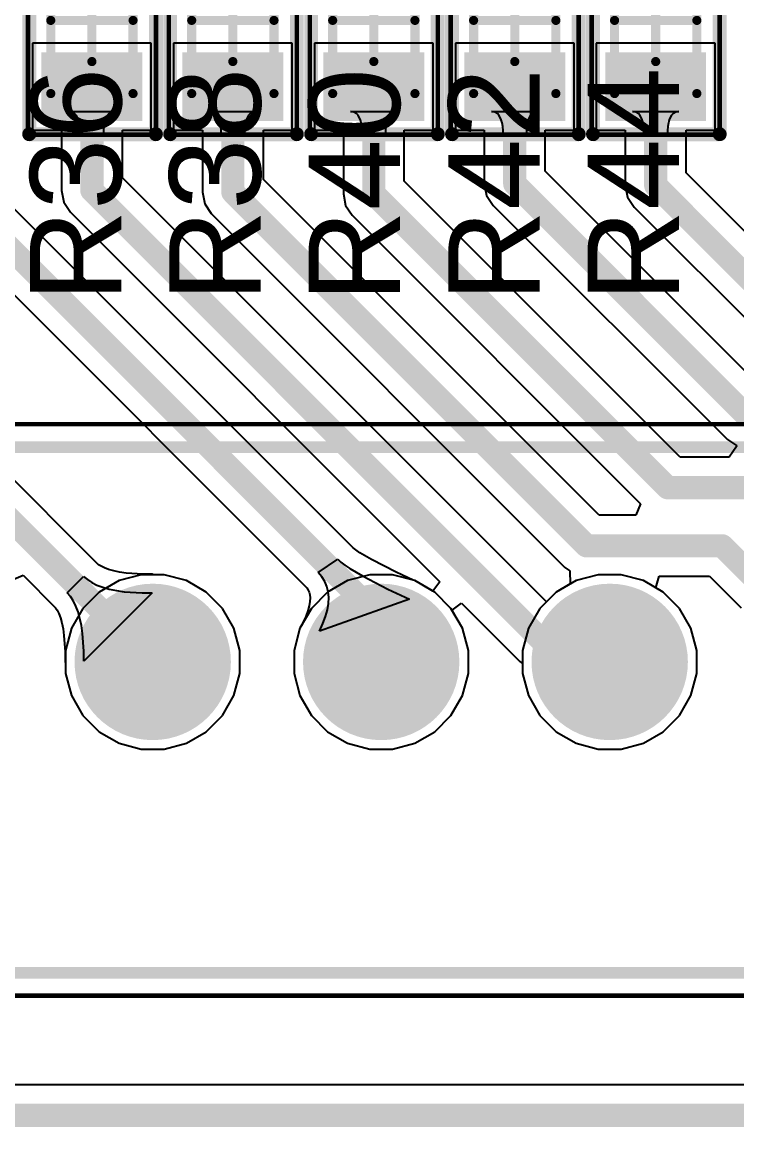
# Model space of a CAD drawing. Header units: inches. Extents: x 1.37 to 4.6, y 1.74 to 5.29.
# Drawn here: x 3.1696 to 3.4775, y 1.74 to 2.2157 of the extents above; entities that cross this region are included whole.
import ezdxf

# ---------------------------------------------------------------- set-up
doc = ezdxf.new("R2010")
doc.units = ezdxf.units.IN
doc.header["$MEASUREMENT"] = 0
for name, color, linetype in [('BottomLayer', 5, 'Continuous'), ('BottomSolder', 6, 'Continuous'), ('KeepOutLayer', 6, 'Continuous'), ('Mechanical13', 56, 'Continuous'), ('Mechanical15', 56, 'Continuous'), ('MultiLayer', 9, 'Continuous'), ('PadHoleLayer', 156, 'Continuous'), ('TopLayer', 1, 'Continuous'), ('TopOverlay', 2, 'Continuous'), ('TopPaste', 8, 'Continuous'), ('TopSolder', 216, 'Continuous')]:
    doc.layers.add(name, color=color, linetype=linetype)
doc.styles.add('Arial', font='', dxfattribs={"height": 0.2})
doc.styles.get('Arial').set_extended_font_data('Arial')

# ---------------------------------------------------------------- blocks, each defined once
blk = doc.blocks.new('_________0603_74')
at = {"layer": 'TopLayer'}
for points in [[(-0.03937, -0.01772), (-0.03937, 0.01772), (-0.01772, 0.01772), (-0.01772, -0.01772)], [(0.01772, -0.01772), (0.01772, 0.01772), (0.03937, 0.01772), (0.03937, -0.01772)]]:
    blk.add_hatch(color=1, dxfattribs=at).paths.add_polyline_path(points)
at = {"layer": 'TopPaste'}
for points in [[(-0.03937, -0.01772), (-0.03937, 0.01772), (-0.01772, 0.01772), (-0.01772, -0.01772)], [(0.01772, -0.01772), (0.01772, 0.01772), (0.03937, 0.01772), (0.03937, -0.01772)]]:
    blk.add_hatch(color=8, dxfattribs=at).paths.add_polyline_path(points)
at = {"layer": 'TopSolder'}
for points in [[(-0.04337, -0.02172), (-0.04337, 0.02172), (-0.01372, 0.02172), (-0.01372, -0.02172)], [(0.01372, -0.02172), (0.01372, 0.02172), (0.04337, 0.02172), (0.04337, -0.02172)]]:
    blk.add_hatch(color=216, dxfattribs=at).paths.add_polyline_path(points)
at = {"layer": 'Mechanical13', "const_width": 0.00394}
for points in [[(-0.0315, -0.01772), (-0.0315, 0.01772)], [(0.0315, 0.01772), (-0.0315, 0.01772)], [(0.0315, -0.01772), (0.0315, 0.01772)], [(0.0315, -0.01772), (-0.0315, -0.01772)]]:
    blk.add_lwpolyline(points, dxfattribs=at)
at = {"layer": 'Mechanical13', "const_width": 0.00197}
for points in [[(-0.03248, 0.01772, 1), (-0.03051, 0.01772, 1)], [(-0.03248, 0.01772, 1), (-0.03051, 0.01772, 1)], [(0.03051, 0.01772, 1), (0.03248, 0.01772, 1)], [(0.03051, 0.01772, 1), (0.03248, 0.01772, 1)], [(-0.03248, -0.01772, 1), (-0.03051, -0.01772, 1)], [(-0.03248, -0.01772, 1), (-0.03051, -0.01772, 1)], [(0.03051, -0.01772, 1), (0.03248, -0.01772, 1)], [(0.03051, -0.01772, 1), (0.03248, -0.01772, 1)]]:
    blk.add_lwpolyline(points, format="xyb", close=True, dxfattribs=at)
at = {"layer": 'Mechanical15'}
for points, const_width in [([(-0.04921, -0.02756), (-0.04921, 0.02756)], 0.00197), ([(0.04921, 0.02756), (-0.04921, 0.02756)], 0.00197), ([(0.04921, -0.02756), (0.04921, 0.02756)], 0.00197), ([(0, -0.01772), (0, 0.01772)], 0.00394), ([(0.01772, 0), (-0.01772, 0)], 0.00394), ([(0.04921, -0.02756), (-0.04921, -0.02756)], 0.00197)]:
    blk.add_lwpolyline(points, dxfattribs=dict(at, const_width=const_width))
for points, const_width in [([(-0.0497, 0.02756, 1), (-0.04872, 0.02756, 1)], 0.000984), ([(-0.0497, 0.02756, 1), (-0.04872, 0.02756, 1)], 0.000984), ([(0.04872, 0.02756, 1), (0.0497, 0.02756, 1)], 0.000984), ([(0.04872, 0.02756, 1), (0.0497, 0.02756, 1)], 0.000984), ([(-0.00098, 0.01772, 1), (0.00098, 0.01772, 1)], 0.00197), ([(-0.0187, 0, 1), (-0.01673, 0, 1)], 0.00197), ([(0.01673, 0, 1), (0.0187, 0, 1)], 0.00197), ([(-0.00098, -0.01772, 1), (0.00098, -0.01772, 1)], 0.00197), ([(-0.0497, -0.02756, 1), (-0.04872, -0.02756, 1)], 0.000984), ([(-0.0497, -0.02756, 1), (-0.04872, -0.02756, 1)], 0.000984), ([(0.04872, -0.02756, 1), (0.0497, -0.02756, 1)], 0.000984), ([(0.04872, -0.02756, 1), (0.0497, -0.02756, 1)], 0.000984)]:
    blk.add_lwpolyline(points, format="xyb", close=True, dxfattribs=dict(at, const_width=const_width))
at = {"layer": 'TopOverlay', "const_width": 0.006}
for points in [[(-0.04921, -0.027), (-0.04921, 0.02756)], [(0.049, 0.02756), (-0.04921, 0.02756)], [(0.049, -0.027), (0.049, 0.02756)], [(0.049, -0.027), (-0.04921, -0.027)]]:
    blk.add_lwpolyline(points, dxfattribs=at)
at = {"layer": 'TopOverlay', "const_width": 0.003}
for points in [[(-0.05071, 0.02756, 1), (-0.04771, 0.02756, 1)], [(-0.05071, 0.02756, 1), (-0.04771, 0.02756, 1)], [(0.0475, 0.02756, 1), (0.0505, 0.02756, 1)], [(0.0475, 0.02756, 1), (0.0505, 0.02756, 1)], [(-0.05071, -0.027, 1), (-0.04771, -0.027, 1)], [(-0.05071, -0.027, 1), (-0.04771, -0.027, 1)], [(0.0475, -0.027, 1), (0.0505, -0.027, 1)], [(0.0475, -0.027, 1), (0.0505, -0.027, 1)]]:
    blk.add_lwpolyline(points, format="xyb", close=True, dxfattribs=at)
blk = doc.blocks.new('_________0603_76')
at = {"layer": 'TopLayer'}
for points in [[(-0.03937, -0.01772), (-0.03937, 0.01772), (-0.01772, 0.01772), (-0.01772, -0.01772)], [(0.01772, -0.01772), (0.01772, 0.01772), (0.03937, 0.01772), (0.03937, -0.01772)]]:
    blk.add_hatch(color=1, dxfattribs=at).paths.add_polyline_path(points)
at = {"layer": 'TopPaste'}
for points in [[(-0.03937, -0.01772), (-0.03937, 0.01772), (-0.01772, 0.01772), (-0.01772, -0.01772)], [(0.01772, -0.01772), (0.01772, 0.01772), (0.03937, 0.01772), (0.03937, -0.01772)]]:
    blk.add_hatch(color=8, dxfattribs=at).paths.add_polyline_path(points)
at = {"layer": 'TopSolder'}
for points in [[(-0.04337, -0.02172), (-0.04337, 0.02172), (-0.01372, 0.02172), (-0.01372, -0.02172)], [(0.01372, -0.02172), (0.01372, 0.02172), (0.04337, 0.02172), (0.04337, -0.02172)]]:
    blk.add_hatch(color=216, dxfattribs=at).paths.add_polyline_path(points)
at = {"layer": 'Mechanical13', "const_width": 0.00394}
for points in [[(-0.0315, -0.01772), (-0.0315, 0.01772)], [(0.0315, 0.01772), (-0.0315, 0.01772)], [(0.0315, -0.01772), (0.0315, 0.01772)], [(0.0315, -0.01772), (-0.0315, -0.01772)]]:
    blk.add_lwpolyline(points, dxfattribs=at)
at = {"layer": 'Mechanical13', "const_width": 0.00197}
for points in [[(-0.03248, 0.01772, 1), (-0.03051, 0.01772, 1)], [(-0.03248, 0.01772, 1), (-0.03051, 0.01772, 1)], [(0.03051, 0.01772, 1), (0.03248, 0.01772, 1)], [(0.03051, 0.01772, 1), (0.03248, 0.01772, 1)], [(-0.03248, -0.01772, 1), (-0.03051, -0.01772, 1)], [(-0.03248, -0.01772, 1), (-0.03051, -0.01772, 1)], [(0.03051, -0.01772, 1), (0.03248, -0.01772, 1)], [(0.03051, -0.01772, 1), (0.03248, -0.01772, 1)]]:
    blk.add_lwpolyline(points, format="xyb", close=True, dxfattribs=at)
at = {"layer": 'Mechanical15'}
for points, const_width in [([(-0.04921, -0.02756), (-0.04921, 0.02756)], 0.00197), ([(0.04921, 0.02756), (-0.04921, 0.02756)], 0.00197), ([(0.04921, -0.02756), (0.04921, 0.02756)], 0.00197), ([(0, -0.01772), (0, 0.01772)], 0.00394), ([(0.01772, 0), (-0.01772, 0)], 0.00394), ([(0.04921, -0.02756), (-0.04921, -0.02756)], 0.00197)]:
    blk.add_lwpolyline(points, dxfattribs=dict(at, const_width=const_width))
for points, const_width in [([(-0.0497, 0.02756, 1), (-0.04872, 0.02756, 1)], 0.000984), ([(-0.0497, 0.02756, 1), (-0.04872, 0.02756, 1)], 0.000984), ([(0.04872, 0.02756, 1), (0.0497, 0.02756, 1)], 0.000984), ([(0.04872, 0.02756, 1), (0.0497, 0.02756, 1)], 0.000984), ([(-0.00098, 0.01772, 1), (0.00098, 0.01772, 1)], 0.00197), ([(-0.0187, 0, 1), (-0.01673, 0, 1)], 0.00197), ([(0.01673, 0, 1), (0.0187, 0, 1)], 0.00197), ([(-0.00098, -0.01772, 1), (0.00098, -0.01772, 1)], 0.00197), ([(-0.0497, -0.02756, 1), (-0.04872, -0.02756, 1)], 0.000984), ([(-0.0497, -0.02756, 1), (-0.04872, -0.02756, 1)], 0.000984), ([(0.04872, -0.02756, 1), (0.0497, -0.02756, 1)], 0.000984), ([(0.04872, -0.02756, 1), (0.0497, -0.02756, 1)], 0.000984)]:
    blk.add_lwpolyline(points, format="xyb", close=True, dxfattribs=dict(at, const_width=const_width))
at = {"layer": 'TopOverlay', "const_width": 0.006}
for points in [[(-0.04921, -0.027), (-0.04921, 0.02756)], [(0.049, 0.02756), (-0.04921, 0.02756)], [(0.049, -0.027), (0.049, 0.02756)], [(0.049, -0.027), (-0.04921, -0.027)]]:
    blk.add_lwpolyline(points, dxfattribs=at)
at = {"layer": 'TopOverlay', "const_width": 0.003}
for points in [[(-0.05071, 0.02756, 1), (-0.04771, 0.02756, 1)], [(-0.05071, 0.02756, 1), (-0.04771, 0.02756, 1)], [(0.0475, 0.02756, 1), (0.0505, 0.02756, 1)], [(0.0475, 0.02756, 1), (0.0505, 0.02756, 1)], [(-0.05071, -0.027, 1), (-0.04771, -0.027, 1)], [(-0.05071, -0.027, 1), (-0.04771, -0.027, 1)], [(0.0475, -0.027, 1), (0.0505, -0.027, 1)], [(0.0475, -0.027, 1), (0.0505, -0.027, 1)]]:
    blk.add_lwpolyline(points, format="xyb", close=True, dxfattribs=at)
blk = doc.blocks.new('_________0603_78')
at = {"layer": 'TopLayer'}
for points in [[(-0.03937, -0.01772), (-0.03937, 0.01772), (-0.01772, 0.01772), (-0.01772, -0.01772)], [(0.01772, -0.01772), (0.01772, 0.01772), (0.03937, 0.01772), (0.03937, -0.01772)]]:
    blk.add_hatch(color=1, dxfattribs=at).paths.add_polyline_path(points)
at = {"layer": 'TopPaste'}
for points in [[(-0.03937, -0.01772), (-0.03937, 0.01772), (-0.01772, 0.01772), (-0.01772, -0.01772)], [(0.01772, -0.01772), (0.01772, 0.01772), (0.03937, 0.01772), (0.03937, -0.01772)]]:
    blk.add_hatch(color=8, dxfattribs=at).paths.add_polyline_path(points)
at = {"layer": 'TopSolder'}
for points in [[(-0.04337, -0.02172), (-0.04337, 0.02172), (-0.01372, 0.02172), (-0.01372, -0.02172)], [(0.01372, -0.02172), (0.01372, 0.02172), (0.04337, 0.02172), (0.04337, -0.02172)]]:
    blk.add_hatch(color=216, dxfattribs=at).paths.add_polyline_path(points)
at = {"layer": 'Mechanical13', "const_width": 0.00394}
for points in [[(-0.0315, -0.01772), (-0.0315, 0.01772)], [(0.0315, 0.01772), (-0.0315, 0.01772)], [(0.0315, -0.01772), (0.0315, 0.01772)], [(0.0315, -0.01772), (-0.0315, -0.01772)]]:
    blk.add_lwpolyline(points, dxfattribs=at)
at = {"layer": 'Mechanical13', "const_width": 0.00197}
for points in [[(-0.03248, 0.01772, 1), (-0.03051, 0.01772, 1)], [(-0.03248, 0.01772, 1), (-0.03051, 0.01772, 1)], [(0.03051, 0.01772, 1), (0.03248, 0.01772, 1)], [(0.03051, 0.01772, 1), (0.03248, 0.01772, 1)], [(-0.03248, -0.01772, 1), (-0.03051, -0.01772, 1)], [(-0.03248, -0.01772, 1), (-0.03051, -0.01772, 1)], [(0.03051, -0.01772, 1), (0.03248, -0.01772, 1)], [(0.03051, -0.01772, 1), (0.03248, -0.01772, 1)]]:
    blk.add_lwpolyline(points, format="xyb", close=True, dxfattribs=at)
at = {"layer": 'Mechanical15'}
for points, const_width in [([(-0.04921, -0.02756), (-0.04921, 0.02756)], 0.00197), ([(0.04921, 0.02756), (-0.04921, 0.02756)], 0.00197), ([(0.04921, -0.02756), (0.04921, 0.02756)], 0.00197), ([(0, -0.01772), (0, 0.01772)], 0.00394), ([(0.01772, 0), (-0.01772, 0)], 0.00394), ([(0.04921, -0.02756), (-0.04921, -0.02756)], 0.00197)]:
    blk.add_lwpolyline(points, dxfattribs=dict(at, const_width=const_width))
for points, const_width in [([(-0.0497, 0.02756, 1), (-0.04872, 0.02756, 1)], 0.000984), ([(-0.0497, 0.02756, 1), (-0.04872, 0.02756, 1)], 0.000984), ([(0.04872, 0.02756, 1), (0.0497, 0.02756, 1)], 0.000984), ([(0.04872, 0.02756, 1), (0.0497, 0.02756, 1)], 0.000984), ([(-0.00098, 0.01772, 1), (0.00098, 0.01772, 1)], 0.00197), ([(-0.0187, 0, 1), (-0.01673, 0, 1)], 0.00197), ([(0.01673, 0, 1), (0.0187, 0, 1)], 0.00197), ([(-0.00098, -0.01772, 1), (0.00098, -0.01772, 1)], 0.00197), ([(-0.0497, -0.02756, 1), (-0.04872, -0.02756, 1)], 0.000984), ([(-0.0497, -0.02756, 1), (-0.04872, -0.02756, 1)], 0.000984), ([(0.04872, -0.02756, 1), (0.0497, -0.02756, 1)], 0.000984), ([(0.04872, -0.02756, 1), (0.0497, -0.02756, 1)], 0.000984)]:
    blk.add_lwpolyline(points, format="xyb", close=True, dxfattribs=dict(at, const_width=const_width))
at = {"layer": 'TopOverlay', "const_width": 0.006}
for points in [[(-0.04921, -0.027), (-0.04921, 0.02756)], [(0.049, 0.02756), (-0.04921, 0.02756)], [(0.049, -0.027), (0.049, 0.02756)], [(0.049, -0.027), (-0.04921, -0.027)]]:
    blk.add_lwpolyline(points, dxfattribs=at)
at = {"layer": 'TopOverlay', "const_width": 0.003}
for points in [[(-0.05071, 0.02756, 1), (-0.04771, 0.02756, 1)], [(-0.05071, 0.02756, 1), (-0.04771, 0.02756, 1)], [(0.0475, 0.02756, 1), (0.0505, 0.02756, 1)], [(0.0475, 0.02756, 1), (0.0505, 0.02756, 1)], [(-0.05071, -0.027, 1), (-0.04771, -0.027, 1)], [(-0.05071, -0.027, 1), (-0.04771, -0.027, 1)], [(0.0475, -0.027, 1), (0.0505, -0.027, 1)], [(0.0475, -0.027, 1), (0.0505, -0.027, 1)]]:
    blk.add_lwpolyline(points, format="xyb", close=True, dxfattribs=at)
blk = doc.blocks.new('_________0603_80')
at = {"layer": 'TopLayer'}
for points in [[(-0.03937, -0.01772), (-0.03937, 0.01772), (-0.01772, 0.01772), (-0.01772, -0.01772)], [(0.01772, -0.01772), (0.01772, 0.01772), (0.03937, 0.01772), (0.03937, -0.01772)]]:
    blk.add_hatch(color=1, dxfattribs=at).paths.add_polyline_path(points)
at = {"layer": 'TopPaste'}
for points in [[(-0.03937, -0.01772), (-0.03937, 0.01772), (-0.01772, 0.01772), (-0.01772, -0.01772)], [(0.01772, -0.01772), (0.01772, 0.01772), (0.03937, 0.01772), (0.03937, -0.01772)]]:
    blk.add_hatch(color=8, dxfattribs=at).paths.add_polyline_path(points)
at = {"layer": 'TopSolder'}
for points in [[(-0.04337, -0.02172), (-0.04337, 0.02172), (-0.01372, 0.02172), (-0.01372, -0.02172)], [(0.01372, -0.02172), (0.01372, 0.02172), (0.04337, 0.02172), (0.04337, -0.02172)]]:
    blk.add_hatch(color=216, dxfattribs=at).paths.add_polyline_path(points)
at = {"layer": 'Mechanical13', "const_width": 0.00394}
for points in [[(-0.0315, -0.01772), (-0.0315, 0.01772)], [(0.0315, 0.01772), (-0.0315, 0.01772)], [(0.0315, -0.01772), (0.0315, 0.01772)], [(0.0315, -0.01772), (-0.0315, -0.01772)]]:
    blk.add_lwpolyline(points, dxfattribs=at)
at = {"layer": 'Mechanical13', "const_width": 0.00197}
for points in [[(-0.03248, 0.01772, 1), (-0.03051, 0.01772, 1)], [(-0.03248, 0.01772, 1), (-0.03051, 0.01772, 1)], [(0.03051, 0.01772, 1), (0.03248, 0.01772, 1)], [(0.03051, 0.01772, 1), (0.03248, 0.01772, 1)], [(-0.03248, -0.01772, 1), (-0.03051, -0.01772, 1)], [(-0.03248, -0.01772, 1), (-0.03051, -0.01772, 1)], [(0.03051, -0.01772, 1), (0.03248, -0.01772, 1)], [(0.03051, -0.01772, 1), (0.03248, -0.01772, 1)]]:
    blk.add_lwpolyline(points, format="xyb", close=True, dxfattribs=at)
at = {"layer": 'Mechanical15'}
for points, const_width in [([(-0.04921, -0.02756), (-0.04921, 0.02756)], 0.00197), ([(0.04921, 0.02756), (-0.04921, 0.02756)], 0.00197), ([(0.04921, -0.02756), (0.04921, 0.02756)], 0.00197), ([(0, -0.01772), (0, 0.01772)], 0.00394), ([(0.01772, 0), (-0.01772, 0)], 0.00394), ([(0.04921, -0.02756), (-0.04921, -0.02756)], 0.00197)]:
    blk.add_lwpolyline(points, dxfattribs=dict(at, const_width=const_width))
for points, const_width in [([(-0.0497, 0.02756, 1), (-0.04872, 0.02756, 1)], 0.000984), ([(-0.0497, 0.02756, 1), (-0.04872, 0.02756, 1)], 0.000984), ([(0.04872, 0.02756, 1), (0.0497, 0.02756, 1)], 0.000984), ([(0.04872, 0.02756, 1), (0.0497, 0.02756, 1)], 0.000984), ([(-0.00098, 0.01772, 1), (0.00098, 0.01772, 1)], 0.00197), ([(-0.0187, 0, 1), (-0.01673, 0, 1)], 0.00197), ([(0.01673, 0, 1), (0.0187, 0, 1)], 0.00197), ([(-0.00098, -0.01772, 1), (0.00098, -0.01772, 1)], 0.00197), ([(-0.0497, -0.02756, 1), (-0.04872, -0.02756, 1)], 0.000984), ([(-0.0497, -0.02756, 1), (-0.04872, -0.02756, 1)], 0.000984), ([(0.04872, -0.02756, 1), (0.0497, -0.02756, 1)], 0.000984), ([(0.04872, -0.02756, 1), (0.0497, -0.02756, 1)], 0.000984)]:
    blk.add_lwpolyline(points, format="xyb", close=True, dxfattribs=dict(at, const_width=const_width))
at = {"layer": 'TopOverlay', "const_width": 0.006}
for points in [[(-0.04921, -0.027), (-0.04921, 0.02756)], [(0.049, 0.02756), (-0.04921, 0.02756)], [(0.049, -0.027), (0.049, 0.02756)], [(0.049, -0.027), (-0.04921, -0.027)]]:
    blk.add_lwpolyline(points, dxfattribs=at)
at = {"layer": 'TopOverlay', "const_width": 0.003}
for points in [[(-0.05071, 0.02756, 1), (-0.04771, 0.02756, 1)], [(-0.05071, 0.02756, 1), (-0.04771, 0.02756, 1)], [(0.0475, 0.02756, 1), (0.0505, 0.02756, 1)], [(0.0475, 0.02756, 1), (0.0505, 0.02756, 1)], [(-0.05071, -0.027, 1), (-0.04771, -0.027, 1)], [(-0.05071, -0.027, 1), (-0.04771, -0.027, 1)], [(0.0475, -0.027, 1), (0.0505, -0.027, 1)], [(0.0475, -0.027, 1), (0.0505, -0.027, 1)]]:
    blk.add_lwpolyline(points, format="xyb", close=True, dxfattribs=at)
blk = doc.blocks.new('_________0603_82')
at = {"layer": 'TopLayer'}
for points in [[(-0.03937, -0.01772), (-0.03937, 0.01772), (-0.01772, 0.01772), (-0.01772, -0.01772)], [(0.01772, -0.01772), (0.01772, 0.01772), (0.03937, 0.01772), (0.03937, -0.01772)]]:
    blk.add_hatch(color=1, dxfattribs=at).paths.add_polyline_path(points)
at = {"layer": 'TopPaste'}
for points in [[(-0.03937, -0.01772), (-0.03937, 0.01772), (-0.01772, 0.01772), (-0.01772, -0.01772)], [(0.01772, -0.01772), (0.01772, 0.01772), (0.03937, 0.01772), (0.03937, -0.01772)]]:
    blk.add_hatch(color=8, dxfattribs=at).paths.add_polyline_path(points)
at = {"layer": 'TopSolder'}
for points in [[(-0.04337, -0.02172), (-0.04337, 0.02172), (-0.01372, 0.02172), (-0.01372, -0.02172)], [(0.01372, -0.02172), (0.01372, 0.02172), (0.04337, 0.02172), (0.04337, -0.02172)]]:
    blk.add_hatch(color=216, dxfattribs=at).paths.add_polyline_path(points)
at = {"layer": 'Mechanical13', "const_width": 0.00394}
for points in [[(-0.0315, -0.01772), (-0.0315, 0.01772)], [(0.0315, 0.01772), (-0.0315, 0.01772)], [(0.0315, -0.01772), (0.0315, 0.01772)], [(0.0315, -0.01772), (-0.0315, -0.01772)]]:
    blk.add_lwpolyline(points, dxfattribs=at)
at = {"layer": 'Mechanical13', "const_width": 0.00197}
for points in [[(-0.03248, 0.01772, 1), (-0.03051, 0.01772, 1)], [(-0.03248, 0.01772, 1), (-0.03051, 0.01772, 1)], [(0.03051, 0.01772, 1), (0.03248, 0.01772, 1)], [(0.03051, 0.01772, 1), (0.03248, 0.01772, 1)], [(-0.03248, -0.01772, 1), (-0.03051, -0.01772, 1)], [(-0.03248, -0.01772, 1), (-0.03051, -0.01772, 1)], [(0.03051, -0.01772, 1), (0.03248, -0.01772, 1)], [(0.03051, -0.01772, 1), (0.03248, -0.01772, 1)]]:
    blk.add_lwpolyline(points, format="xyb", close=True, dxfattribs=at)
at = {"layer": 'Mechanical15'}
for points, const_width in [([(-0.04921, -0.02756), (-0.04921, 0.02756)], 0.00197), ([(0.04921, 0.02756), (-0.04921, 0.02756)], 0.00197), ([(0.04921, -0.02756), (0.04921, 0.02756)], 0.00197), ([(0, -0.01772), (0, 0.01772)], 0.00394), ([(0.01772, 0), (-0.01772, 0)], 0.00394), ([(0.04921, -0.02756), (-0.04921, -0.02756)], 0.00197)]:
    blk.add_lwpolyline(points, dxfattribs=dict(at, const_width=const_width))
for points, const_width in [([(-0.0497, 0.02756, 1), (-0.04872, 0.02756, 1)], 0.000984), ([(-0.0497, 0.02756, 1), (-0.04872, 0.02756, 1)], 0.000984), ([(0.04872, 0.02756, 1), (0.0497, 0.02756, 1)], 0.000984), ([(0.04872, 0.02756, 1), (0.0497, 0.02756, 1)], 0.000984), ([(-0.00098, 0.01772, 1), (0.00098, 0.01772, 1)], 0.00197), ([(-0.0187, 0, 1), (-0.01673, 0, 1)], 0.00197), ([(0.01673, 0, 1), (0.0187, 0, 1)], 0.00197), ([(-0.00098, -0.01772, 1), (0.00098, -0.01772, 1)], 0.00197), ([(-0.0497, -0.02756, 1), (-0.04872, -0.02756, 1)], 0.000984), ([(-0.0497, -0.02756, 1), (-0.04872, -0.02756, 1)], 0.000984), ([(0.04872, -0.02756, 1), (0.0497, -0.02756, 1)], 0.000984), ([(0.04872, -0.02756, 1), (0.0497, -0.02756, 1)], 0.000984)]:
    blk.add_lwpolyline(points, format="xyb", close=True, dxfattribs=dict(at, const_width=const_width))
at = {"layer": 'TopOverlay', "const_width": 0.006}
for points in [[(-0.04921, -0.027), (-0.04921, 0.02756)], [(0.049, 0.02756), (-0.04921, 0.02756)], [(0.049, -0.027), (0.049, 0.02756)], [(0.049, -0.027), (-0.04921, -0.027)]]:
    blk.add_lwpolyline(points, dxfattribs=at)
at = {"layer": 'TopOverlay', "const_width": 0.003}
for points in [[(-0.05071, 0.02756, 1), (-0.04771, 0.02756, 1)], [(-0.05071, 0.02756, 1), (-0.04771, 0.02756, 1)], [(0.0475, 0.02756, 1), (0.0505, 0.02756, 1)], [(0.0475, 0.02756, 1), (0.0505, 0.02756, 1)], [(-0.05071, -0.027, 1), (-0.04771, -0.027, 1)], [(-0.05071, -0.027, 1), (-0.04771, -0.027, 1)], [(0.0475, -0.027, 1), (0.0505, -0.027, 1)], [(0.0475, -0.027, 1), (0.0505, -0.027, 1)]]:
    blk.add_lwpolyline(points, format="xyb", close=True, dxfattribs=at)
blk = doc.blocks.new('JST_B8B_XH_A_136')
at = {"layer": 'BottomLayer'}
h = blk.add_hatch(color=5, dxfattribs=at)
edge = h.paths.add_edge_path()
edge.add_arc((0.04921, -0.02067), 0.02968, 0, 360)
h = blk.add_hatch(color=5, dxfattribs=at)
edge = h.paths.add_edge_path()
edge.add_arc((0.14764, -0.02067), 0.02968, 0, 360)
h = blk.add_hatch(color=5, dxfattribs=at)
edge = h.paths.add_edge_path()
edge.add_arc((0.24606, -0.02067), 0.02968, 0, 360)
at = {"layer": 'BottomSolder'}
h = blk.add_hatch(color=6, dxfattribs=at)
edge = h.paths.add_edge_path()
edge.add_arc((0.04921, -0.02067), 0.03368, 0, 360)
h = blk.add_hatch(color=6, dxfattribs=at)
edge = h.paths.add_edge_path()
edge.add_arc((0.14764, -0.02067), 0.03368, 0, 360)
h = blk.add_hatch(color=6, dxfattribs=at)
edge = h.paths.add_edge_path()
edge.add_arc((0.24606, -0.02067), 0.03368, 0, 360)
at = {"layer": 'MultiLayer'}
h = blk.add_hatch(color=9, dxfattribs=at)
edge = h.paths.add_edge_path()
edge.add_arc((0.04921, -0.02067), 0.02968, 0, 360)
h = blk.add_hatch(color=9, dxfattribs=at)
edge = h.paths.add_edge_path()
edge.add_arc((0.14764, -0.02067), 0.02968, 0, 360)
h = blk.add_hatch(color=9, dxfattribs=at)
edge = h.paths.add_edge_path()
edge.add_arc((0.24606, -0.02067), 0.02968, 0, 360)
at = {"layer": 'PadHoleLayer'}
h = blk.add_hatch(color=156, dxfattribs=at)
edge = h.paths.add_edge_path()
edge.add_arc((0.04921, -0.02067), 0.01969, 0, 360)
h = blk.add_hatch(color=156, dxfattribs=at)
edge = h.paths.add_edge_path()
edge.add_arc((0.14764, -0.02067), 0.01969, 0, 360)
h = blk.add_hatch(color=156, dxfattribs=at)
edge = h.paths.add_edge_path()
edge.add_arc((0.24606, -0.02067), 0.01969, 0, 360)
at = {"layer": 'TopLayer'}
h = blk.add_hatch(color=1, dxfattribs=at)
edge = h.paths.add_edge_path()
edge.add_arc((0.04921, -0.02067), 0.02968, 0, 360)
h = blk.add_hatch(color=1, dxfattribs=at)
edge = h.paths.add_edge_path()
edge.add_arc((0.14764, -0.02067), 0.02968, 0, 360)
h = blk.add_hatch(color=1, dxfattribs=at)
edge = h.paths.add_edge_path()
edge.add_arc((0.24606, -0.02067), 0.02968, 0, 360)
at = {"layer": 'TopSolder'}
h = blk.add_hatch(color=216, dxfattribs=at)
edge = h.paths.add_edge_path()
edge.add_arc((0.04921, -0.02067), 0.03368, 0, 360)
h = blk.add_hatch(color=216, dxfattribs=at)
edge = h.paths.add_edge_path()
edge.add_arc((0.14764, -0.02067), 0.03368, 0, 360)
h = blk.add_hatch(color=216, dxfattribs=at)
edge = h.paths.add_edge_path()
edge.add_arc((0.24606, -0.02067), 0.03368, 0, 360)
at = {"layer": 'Mechanical13', "const_width": 0.005}
for points in [[(0.44094, 0.11319), (-0.44094, 0.11319)], [(0.44094, -0.11319), (-0.44094, -0.11319)]]:
    blk.add_lwpolyline(points, dxfattribs=at)
at = {"layer": 'Mechanical15', "const_width": 0.00197}
for points in [[(0.45079, 0.12303), (-0.45079, 0.12303)], [(0.45079, -0.12303), (-0.45079, -0.12303)]]:
    blk.add_lwpolyline(points, dxfattribs=at)
at = {"layer": 'TopOverlay', "const_width": 0.005}
for points in [[(0.44094, 0.11319), (-0.44094, 0.11319)], [(0.44094, -0.11319), (-0.44094, -0.11319)]]:
    blk.add_lwpolyline(points, dxfattribs=at)

msp = doc.modelspace()

# ---------------------------------------------------------------- linework, layer by layer
at = {"layer": 'BottomLayer'}
for p, q in [((3.21139, 1.97523), (3.20282, 1.97029)), ((3.22094, 1.97779), (3.21139, 1.97523)), ((3.23083, 1.97779), (3.22094, 1.97779)), ((3.24038, 1.97523), (3.23083, 1.97779)), ((3.24895, 1.97029), (3.24038, 1.97523)), ((3.30981, 1.97523), (3.30125, 1.97029)), ((3.31936, 1.97779), (3.30981, 1.97523)), ((3.32925, 1.97779), (3.31936, 1.97779)), ((3.33881, 1.97523), (3.32925, 1.97779)), ((3.34737, 1.97029), (3.33881, 1.97523)), ((3.40824, 1.97523), (3.39967, 1.97029)), ((3.41779, 1.97779), (3.40824, 1.97523)), ((3.42768, 1.97779), (3.41779, 1.97779)), ((3.43723, 1.97523), (3.42768, 1.97779)), ((3.4458, 1.97029), (3.43723, 1.97523)), ((3.20282, 1.97029), (3.19583, 1.96329)), ((3.25594, 1.96329), (3.24895, 1.97029)), ((3.30125, 1.97029), (3.29425, 1.96329)), ((3.35436, 1.96329), (3.34737, 1.97029)), ((3.39967, 1.97029), (3.39268, 1.96329)), ((3.45279, 1.96329), (3.4458, 1.97029)), ((3.19583, 1.96329), (3.19089, 1.95473)), ((3.26088, 1.95473), (3.25594, 1.96329)), ((3.29425, 1.96329), (3.28931, 1.95473)), ((3.35931, 1.95473), (3.35436, 1.96329)), ((3.39268, 1.96329), (3.38774, 1.95473)), ((3.45773, 1.95473), (3.45279, 1.96329)), ((3.19089, 1.95473), (3.18833, 1.94518)), ((3.26344, 1.94518), (3.26088, 1.95473)), ((3.28931, 1.95473), (3.28675, 1.94518)), ((3.36187, 1.94518), (3.35931, 1.95473)), ((3.38774, 1.95473), (3.38518, 1.94518)), ((3.46029, 1.94518), (3.45773, 1.95473)), ((3.18833, 1.94518), (3.18833, 1.93529)), ((3.26344, 1.93529), (3.26344, 1.94518)), ((3.28675, 1.94518), (3.28675, 1.93529)), ((3.36187, 1.93529), (3.36187, 1.94518)), ((3.38518, 1.94518), (3.38518, 1.93529)), ((3.46029, 1.93529), (3.46029, 1.94518)), ((3.18833, 1.93529), (3.19089, 1.92573)), ((3.26088, 1.92573), (3.26344, 1.93529)), ((3.28675, 1.93529), (3.28931, 1.92573)), ((3.35931, 1.92573), (3.36187, 1.93529)), ((3.38518, 1.93529), (3.38774, 1.92573)), ((3.45773, 1.92573), (3.46029, 1.93529)), ((3.19089, 1.92573), (3.19583, 1.91717)), ((3.25594, 1.91717), (3.26088, 1.92573)), ((3.28931, 1.92573), (3.29425, 1.91717)), ((3.35436, 1.91717), (3.35931, 1.92573)), ((3.38774, 1.92573), (3.39268, 1.91717)), ((3.45279, 1.91717), (3.45773, 1.92573)), ((3.19583, 1.91717), (3.20282, 1.91018)), ((3.24895, 1.91018), (3.25594, 1.91717)), ((3.29425, 1.91717), (3.30125, 1.91018)), ((3.34737, 1.91018), (3.35436, 1.91717)), ((3.39268, 1.91717), (3.39967, 1.91018)), ((3.4458, 1.91018), (3.45279, 1.91717)), ((3.20282, 1.91018), (3.21139, 1.90523)), ((3.24038, 1.90523), (3.24895, 1.91018)), ((3.30125, 1.91018), (3.30981, 1.90523)), ((3.33881, 1.90523), (3.34737, 1.91018)), ((3.39967, 1.91018), (3.40824, 1.90523)), ((3.43723, 1.90523), (3.4458, 1.91018)), ((3.21139, 1.90523), (3.22094, 1.90267)), ((3.23083, 1.90267), (3.24038, 1.90523)), ((3.30981, 1.90523), (3.31936, 1.90267)), ((3.32925, 1.90267), (3.33881, 1.90523)), ((3.40824, 1.90523), (3.41779, 1.90267)), ((3.42768, 1.90267), (3.43723, 1.90523)), ((3.22094, 1.90267), (3.23083, 1.90267)), ((3.31936, 1.90267), (3.32925, 1.90267)), ((3.41779, 1.90267), (3.42768, 1.90267)), ((4.49687, 1.75813), (1.39313, 1.75813))]:
    msp.add_line(p, q, dxfattribs=at)
at = {"layer": 'KeepOutLayer', "const_width": 0.01}
msp.add_lwpolyline([(1.38, 1.745), (4.51, 1.745)], dxfattribs=at)
at = {"layer": 'TopLayer'}
for p, q in [((3.22529, 2.20661), (3.17411, 2.20661)), ((3.17411, 2.20661), (3.17411, 2.16921)), ((3.22529, 2.16921), (3.22529, 2.20661)), ((3.28601, 2.20661), (3.23482, 2.20661)), ((3.23482, 2.20661), (3.23482, 2.16921)), ((3.28601, 2.16921), (3.28601, 2.20661)), ((3.34672, 2.20661), (3.29554, 2.20661)), ((3.29554, 2.20661), (3.29554, 2.16921)), ((3.34672, 2.16921), (3.34672, 2.20661)), ((3.40743, 2.20661), (3.35625, 2.20661)), ((3.35625, 2.20661), (3.35625, 2.16921)), ((3.40743, 2.16921), (3.40743, 2.20661)), ((3.46815, 2.20661), (3.41697, 2.20661)), ((3.41697, 2.20661), (3.41697, 2.16921)), ((3.46815, 2.16921), (3.46815, 2.20661)), ((3.19065, 2.17711), (3.1897, 2.17721)), ((3.1897, 2.17721), (3.2097, 2.17721)), ((3.1915, 2.17681), (3.19065, 2.17711)), ((3.19225, 2.17631), (3.1915, 2.17681)), ((3.1929, 2.17561), (3.19225, 2.17631)), ((3.19345, 2.17471), (3.1929, 2.17561)), ((3.1939, 2.17361), (3.19345, 2.17471)), ((3.20595, 2.17471), (3.2055, 2.17361)), ((3.2065, 2.17561), (3.20595, 2.17471)), ((3.20715, 2.17631), (3.2065, 2.17561)), ((3.2079, 2.17681), (3.20715, 2.17631)), ((3.20875, 2.17711), (3.2079, 2.17681)), ((3.2097, 2.17721), (3.20875, 2.17711)), ((3.25136, 2.17711), (3.25041, 2.17721)), ((3.25041, 2.17721), (3.27041, 2.17721)), ((3.25221, 2.17681), (3.25136, 2.17711)), ((3.25296, 2.17631), (3.25221, 2.17681)), ((3.25361, 2.17561), (3.25296, 2.17631)), ((3.25416, 2.17471), (3.25361, 2.17561)), ((3.25461, 2.17361), (3.25416, 2.17471)), ((3.26666, 2.17471), (3.26621, 2.17361)), ((3.26721, 2.17561), (3.26666, 2.17471)), ((3.26786, 2.17631), (3.26721, 2.17561)), ((3.26861, 2.17681), (3.26786, 2.17631)), ((3.26946, 2.17711), (3.26861, 2.17681)), ((3.27041, 2.17721), (3.26946, 2.17711)), ((3.31208, 2.17711), (3.31113, 2.17721)), ((3.31113, 2.17721), (3.33113, 2.17721)), ((3.31293, 2.17681), (3.31208, 2.17711)), ((3.31368, 2.17631), (3.31293, 2.17681)), ((3.31433, 2.17561), (3.31368, 2.17631)), ((3.31488, 2.17471), (3.31433, 2.17561)), ((3.31533, 2.17361), (3.31488, 2.17471)), ((3.32738, 2.17471), (3.32693, 2.17361)), ((3.32793, 2.17561), (3.32738, 2.17471)), ((3.32858, 2.17631), (3.32793, 2.17561)), ((3.32933, 2.17681), (3.32858, 2.17631)), ((3.33018, 2.17711), (3.32933, 2.17681)), ((3.33113, 2.17721), (3.33018, 2.17711)), ((3.37279, 2.17711), (3.37184, 2.17721)), ((3.37184, 2.17721), (3.39184, 2.17721)), ((3.37364, 2.17681), (3.37279, 2.17711)), ((3.37439, 2.17631), (3.37364, 2.17681)), ((3.37504, 2.17561), (3.37439, 2.17631)), ((3.37559, 2.17471), (3.37504, 2.17561)), ((3.37604, 2.17361), (3.37559, 2.17471)), ((3.38809, 2.17471), (3.38764, 2.17361)), ((3.38864, 2.17561), (3.38809, 2.17471)), ((3.38929, 2.17631), (3.38864, 2.17561)), ((3.39004, 2.17681), (3.38929, 2.17631)), ((3.39089, 2.17711), (3.39004, 2.17681)), ((3.39184, 2.17721), (3.39089, 2.17711)), ((3.43351, 2.17711), (3.43256, 2.17721)), ((3.43256, 2.17721), (3.45256, 2.17721)), ((3.43436, 2.17681), (3.43351, 2.17711)), ((3.43511, 2.17631), (3.43436, 2.17681)), ((3.43576, 2.17561), (3.43511, 2.17631)), ((3.43631, 2.17471), (3.43576, 2.17561)), ((3.43676, 2.17361), (3.43631, 2.17471)), ((3.44881, 2.17471), (3.44836, 2.17361)), ((3.44936, 2.17561), (3.44881, 2.17471)), ((3.45001, 2.17631), (3.44936, 2.17561)), ((3.45076, 2.17681), (3.45001, 2.17631)), ((3.45161, 2.17711), (3.45076, 2.17681)), ((3.45256, 2.17721), (3.45161, 2.17711)), ((3.19425, 2.17231), (3.1939, 2.17361)), ((3.1945, 2.17081), (3.19425, 2.17231)), ((3.19465, 2.16911), (3.1945, 2.17081)), ((3.2049, 2.17081), (3.20475, 2.16911)), ((3.20515, 2.17231), (3.2049, 2.17081)), ((3.2055, 2.17361), (3.20515, 2.17231)), ((3.25496, 2.17231), (3.25461, 2.17361)), ((3.25521, 2.17081), (3.25496, 2.17231)), ((3.25536, 2.16911), (3.25521, 2.17081)), ((3.26561, 2.17081), (3.26546, 2.16911)), ((3.26586, 2.17231), (3.26561, 2.17081)), ((3.26621, 2.17361), (3.26586, 2.17231)), ((3.31568, 2.17231), (3.31533, 2.17361)), ((3.31593, 2.17081), (3.31568, 2.17231)), ((3.31608, 2.16911), (3.31593, 2.17081)), ((3.32633, 2.17081), (3.32618, 2.16911)), ((3.32658, 2.17231), (3.32633, 2.17081)), ((3.32693, 2.17361), (3.32658, 2.17231)), ((3.37639, 2.17231), (3.37604, 2.17361)), ((3.37664, 2.17081), (3.37639, 2.17231)), ((3.37679, 2.16911), (3.37664, 2.17081)), ((3.38704, 2.17081), (3.38689, 2.16911)), ((3.38729, 2.17231), (3.38704, 2.17081)), ((3.38764, 2.17361), (3.38729, 2.17231)), ((3.43711, 2.17231), (3.43676, 2.17361)), ((3.43736, 2.17081), (3.43711, 2.17231)), ((3.43751, 2.16911), (3.43736, 2.17081)), ((3.44776, 2.17081), (3.44761, 2.16911)), ((3.44801, 2.17231), (3.44776, 2.17081)), ((3.44836, 2.17361), (3.44801, 2.17231)), ((3.17411, 2.16921), (3.18657, 2.16921)), ((3.18657, 2.16921), (3.18657, 2.14325)), ((3.1947, 2.16721), (3.19465, 2.16911)), ((3.2047, 2.16721), (3.1947, 2.16721)), ((3.20475, 2.16911), (3.2047, 2.16721)), ((3.21283, 2.14868), (3.21283, 2.16921)), ((3.21283, 2.16921), (3.22529, 2.16921)), ((3.23482, 2.16921), (3.24729, 2.16921)), ((3.24729, 2.16921), (3.24729, 2.14253)), ((3.25541, 2.16721), (3.25536, 2.16911)), ((3.26541, 2.16721), (3.25541, 2.16721)), ((3.26546, 2.16911), (3.26541, 2.16721)), ((3.27354, 2.14797), (3.27354, 2.16921)), ((3.27354, 2.16921), (3.28601, 2.16921)), ((3.29554, 2.16921), (3.308, 2.16921)), ((3.308, 2.16921), (3.308, 2.14182)), ((3.31613, 2.16721), (3.31608, 2.16911)), ((3.32613, 2.16721), (3.31613, 2.16721)), ((3.32618, 2.16911), (3.32613, 2.16721)), ((3.33426, 2.14725), (3.33426, 2.16921)), ((3.33426, 2.16921), (3.34672, 2.16921)), ((3.35625, 2.16921), (3.36872, 2.16921)), ((3.36872, 2.16921), (3.36872, 2.1461)), ((3.37684, 2.16721), (3.37679, 2.16911)), ((3.38684, 2.16721), (3.37684, 2.16721)), ((3.38689, 2.16911), (3.38684, 2.16721)), ((3.39497, 2.15154), (3.39497, 2.16921)), ((3.39497, 2.16921), (3.40743, 2.16921)), ((3.41697, 2.16921), (3.42943, 2.16921)), ((3.42943, 2.16921), (3.42943, 2.14539)), ((3.43756, 2.16721), (3.43751, 2.16911)), ((3.44756, 2.16721), (3.43756, 2.16721)), ((3.44761, 2.16911), (3.44756, 2.16721)), ((3.45568, 2.15083), (3.45568, 2.16921)), ((3.45568, 2.16921), (3.46815, 2.16921)), ((3.48815, 2.05836), (3.39497, 2.15154)), ((3.50815, 2.09836), (3.45568, 2.15083)), ((3.31223, 1.98928), (3.15211, 2.1494)), ((3.39545, 1.96606), (3.21283, 2.14868)), ((3.41815, 2.00336), (3.27354, 2.14797)), ((3.45315, 2.02836), (3.33426, 2.14725)), ((3.36872, 2.1461), (3.36972, 2.14108)), ((3.18657, 2.14325), (3.18757, 2.13822)), ((3.24729, 2.14253), (3.24829, 2.13751)), ((3.308, 2.14182), (3.309, 2.13679)), ((3.36972, 2.14108), (3.37256, 2.13682)), ((3.42943, 2.14539), (3.43043, 2.14037)), ((3.18757, 2.13822), (3.19042, 2.13396)), ((3.24829, 2.13751), (3.25113, 2.13325)), ((3.309, 2.13679), (3.31185, 2.13254)), ((3.37256, 2.13682), (3.47343, 2.03595)), ((3.43043, 2.14037), (3.43328, 2.13611)), ((3.43328, 2.13611), (3.49343, 2.07595)), ((3.1297, 2.13468), (3.29218, 1.9722)), ((3.19042, 2.13396), (3.34962, 1.97476)), ((3.25113, 2.13325), (3.40343, 1.98095)), ((3.31185, 2.13254), (3.43603, 2.00836)), ((3.20259, 1.98209), (3.0914, 2.09328)), ((3.47343, 2.03595), (3.47731, 2.03336)), ((3.47735, 2.033), (3.47427, 2.02836)), ((3.47731, 2.03336), (3.47735, 2.033)), ((3.47427, 2.02836), (3.45315, 2.02836)), ((3.43603, 2.00836), (3.43395, 2.00336)), ((3.43395, 2.00336), (3.41815, 2.00336)), ((3.31334, 1.98843), (3.31223, 1.98928)), ((3.29717, 1.9787), (3.30559, 1.98443)), ((3.30559, 1.98443), (3.30693, 1.98322)), ((3.31508, 1.98726), (3.31334, 1.98843)), ((3.32008, 1.9843), (3.31508, 1.98726)), ((3.33077, 1.97883), (3.32008, 1.9843)), ((3.20365, 1.9814), (3.20259, 1.98209)), ((3.20508, 1.98069), (3.20365, 1.9814)), ((3.20689, 1.98001), (3.20508, 1.98069)), ((3.20908, 1.97939), (3.20689, 1.98001)), ((3.21165, 1.97886), (3.20908, 1.97939)), ((3.30693, 1.98322), (3.30866, 1.98191)), ((3.30866, 1.98191), (3.31079, 1.98047)), ((3.31079, 1.98047), (3.3162, 1.97727)), ((3.40343, 1.98095), (3.40562, 1.97949)), ((3.40562, 1.97949), (3.40573, 1.97378)), ((3.16502, 1.97546), (3.17002, 1.97753)), ((3.17002, 1.97753), (3.18403, 1.96352)), ((3.18906, 1.96998), (3.19613, 1.97705)), ((3.19613, 1.97705), (3.19775, 1.97566)), ((3.19775, 1.97566), (3.19967, 1.97441)), ((3.19967, 1.97441), (3.20188, 1.97332)), ((3.2145, 1.97845), (3.21165, 1.97886)), ((3.22162, 1.97797), (3.2145, 1.97845)), ((3.22565, 1.97794), (3.22162, 1.97797)), ((3.22639, 1.97779), (3.22565, 1.97794)), ((3.23083, 1.97779), (3.22639, 1.97779)), ((3.24038, 1.97523), (3.23083, 1.97779)), ((3.24895, 1.97029), (3.24038, 1.97523)), ((3.29876, 1.97687), (3.29717, 1.9787)), ((3.30001, 1.97488), (3.29876, 1.97687)), ((3.30092, 1.97274), (3.30001, 1.97488)), ((3.3162, 1.97727), (3.32724, 1.97161)), ((3.33805, 1.97543), (3.33077, 1.97883)), ((3.33881, 1.97523), (3.33805, 1.97543)), ((3.34655, 1.97076), (3.33881, 1.97523)), ((3.34962, 1.97476), (3.34655, 1.97076)), ((3.44265, 1.97211), (3.44399, 1.97711)), ((3.44399, 1.97711), (3.46572, 1.97711)), ((3.46572, 1.97711), (3.47931, 1.96352)), ((3.19046, 1.96836), (3.18906, 1.96998)), ((3.22559, 1.96992), (3.1962, 1.94053)), ((3.20188, 1.97332), (3.20438, 1.97238)), ((3.20438, 1.97238), (3.20718, 1.97159)), ((3.20718, 1.97159), (3.21027, 1.97095)), ((3.21027, 1.97095), (3.21366, 1.97046)), ((3.21366, 1.97046), (3.22132, 1.96995)), ((3.22132, 1.96995), (3.22559, 1.96992)), ((3.25594, 1.96329), (3.24895, 1.97029)), ((3.29218, 1.9722), (3.29229, 1.97208)), ((3.29229, 1.97208), (3.29287, 1.97115)), ((3.29287, 1.97115), (3.29328, 1.97019)), ((3.29328, 1.97019), (3.29355, 1.9691)), ((3.30149, 1.97045), (3.30092, 1.97274)), ((3.30172, 1.96801), (3.30149, 1.97045)), ((3.32724, 1.97161), (3.33655, 1.96728)), ((3.39967, 1.97029), (3.39545, 1.96606)), ((3.40573, 1.97378), (3.39967, 1.97029)), ((3.4458, 1.97029), (3.44265, 1.97211)), ((3.45279, 1.96329), (3.4458, 1.97029)), ((3.1917, 1.96645), (3.19046, 1.96836)), ((3.1928, 1.96424), (3.1917, 1.96645)), ((3.2936, 1.96624), (3.2933, 1.96438)), ((3.29355, 1.9691), (3.29367, 1.96781)), ((3.29367, 1.96781), (3.2936, 1.96624)), ((3.33655, 1.96728), (3.29776, 1.95351)), ((3.30115, 1.96267), (3.3016, 1.96541)), ((3.3016, 1.96541), (3.30172, 1.96801)), ((3.35484, 1.96248), (3.35884, 1.96555)), ((3.35884, 1.96555), (3.38399, 1.9404)), ((3.18403, 1.96352), (3.18472, 1.96247)), ((3.18472, 1.96247), (3.18542, 1.96104)), ((3.18542, 1.96104), (3.1861, 1.95923)), ((3.19374, 1.96174), (3.1928, 1.96424)), ((3.19453, 1.95894), (3.19374, 1.96174)), ((3.26088, 1.95473), (3.25594, 1.96329)), ((3.29271, 1.96222), (3.29181, 1.95979)), ((3.2933, 1.96438), (3.29271, 1.96222)), ((3.30036, 1.95977), (3.30115, 1.96267)), ((3.35931, 1.95473), (3.35484, 1.96248)), ((3.45773, 1.95473), (3.45279, 1.96329)), ((3.1861, 1.95923), (3.18672, 1.95704)), ((3.18672, 1.95704), (3.18725, 1.95446)), ((3.19516, 1.95585), (3.19453, 1.95894)), ((3.19565, 1.95246), (3.19516, 1.95585)), ((3.29041, 1.95664), (3.28931, 1.95473)), ((3.29047, 1.95686), (3.29041, 1.95664)), ((3.29181, 1.95979), (3.29047, 1.95686)), ((3.29776, 1.95351), (3.29923, 1.95672)), ((3.29923, 1.95672), (3.30036, 1.95977)), ((3.18725, 1.95446), (3.18766, 1.95162)), ((3.18766, 1.95162), (3.18814, 1.9445)), ((3.19617, 1.9448), (3.19565, 1.95246)), ((3.26344, 1.94518), (3.26088, 1.95473)), ((3.28931, 1.95473), (3.28675, 1.94518)), ((3.36187, 1.94518), (3.35931, 1.95473)), ((3.46029, 1.94518), (3.45773, 1.95473)), ((3.18814, 1.9445), (3.18817, 1.94047)), ((3.1962, 1.94053), (3.19617, 1.9448)), ((3.26344, 1.93529), (3.26344, 1.94518)), ((3.28675, 1.94518), (3.28675, 1.93529)), ((3.36187, 1.93529), (3.36187, 1.94518)), ((3.46029, 1.93529), (3.46029, 1.94518)), ((3.18817, 1.94047), (3.18833, 1.93973)), ((3.18833, 1.93973), (3.18833, 1.93529)), ((3.38399, 1.9404), (3.38518, 1.9396)), ((3.38518, 1.9396), (3.38518, 1.93529)), ((3.18833, 1.93529), (3.19089, 1.92573)), ((3.26088, 1.92573), (3.26344, 1.93529)), ((3.28675, 1.93529), (3.28931, 1.92573)), ((3.35931, 1.92573), (3.36187, 1.93529)), ((3.38518, 1.93529), (3.38774, 1.92573)), ((3.45773, 1.92573), (3.46029, 1.93529)), ((3.19089, 1.92573), (3.19583, 1.91717)), ((3.25594, 1.91717), (3.26088, 1.92573)), ((3.28931, 1.92573), (3.29425, 1.91717)), ((3.35436, 1.91717), (3.35931, 1.92573)), ((3.38774, 1.92573), (3.39268, 1.91717)), ((3.45279, 1.91717), (3.45773, 1.92573)), ((3.19583, 1.91717), (3.20282, 1.91018)), ((3.24895, 1.91018), (3.25594, 1.91717)), ((3.29425, 1.91717), (3.30125, 1.91018)), ((3.34737, 1.91018), (3.35436, 1.91717)), ((3.39268, 1.91717), (3.39967, 1.91018)), ((3.4458, 1.91018), (3.45279, 1.91717)), ((3.20282, 1.91018), (3.21139, 1.90523)), ((3.24038, 1.90523), (3.24895, 1.91018)), ((3.30125, 1.91018), (3.30981, 1.90523)), ((3.33881, 1.90523), (3.34737, 1.91018)), ((3.39967, 1.91018), (3.40824, 1.90523)), ((3.43723, 1.90523), (3.4458, 1.91018)), ((3.21139, 1.90523), (3.22094, 1.90267)), ((3.23083, 1.90267), (3.24038, 1.90523)), ((3.30981, 1.90523), (3.31936, 1.90267)), ((3.32925, 1.90267), (3.33881, 1.90523)), ((3.40824, 1.90523), (3.41779, 1.90267)), ((3.42768, 1.90267), (3.43723, 1.90523)), ((3.22094, 1.90267), (3.23083, 1.90267)), ((3.31936, 1.90267), (3.32925, 1.90267)), ((3.41779, 1.90267), (3.42768, 1.90267)), ((4.49687, 1.75813), (1.39313, 1.75813))]:
    msp.add_line(p, q, dxfattribs=at)
at = {"layer": 'TopLayer', "const_width": 0.01}
for points in [[(3.1997, 2.14325), (3.1997, 2.18791)], [(3.26041, 2.14253), (3.26041, 2.18791)], [(3.32113, 2.14182), (3.32113, 2.18791)], [(3.38184, 2.1461), (3.38184, 2.18791)], [(3.44256, 2.14539), (3.44256, 2.18791)], [(3.38184, 2.1461), (3.48272, 2.04523)], [(3.44256, 2.14539), (3.50272, 2.08523)], [(3.13899, 2.14396), (3.31486, 1.96808)], [(3.1997, 2.14325), (3.39327, 1.94968)], [(3.26041, 2.14253), (3.41272, 1.99023)], [(3.32113, 2.14182), (3.44772, 2.01523)], [(3.07827, 2.08784), (3.22588, 1.94023)], [(3.44772, 2.01523), (3.53737, 2.01523)], [(3.41272, 1.99023), (3.47116, 1.99023)], [(3.47116, 1.99023), (3.52116, 1.94023)], [(3.31486, 1.94968), (3.31486, 1.96808)], [(3.31486, 1.94968), (3.32431, 1.94023)], [(3.39327, 1.94968), (3.41329, 1.94968)], [(3.41329, 1.94968), (3.42273, 1.94023)]]:
    msp.add_lwpolyline(points, dxfattribs=at)
at = {"layer": 'TopLayer', "const_width": 0.005}
for points in [[(3.1972, 2.18791, 1), (3.2022, 2.18791, 1)], [(3.25791, 2.18791, 1), (3.26291, 2.18791, 1)], [(3.31863, 2.18791, 1), (3.32363, 2.18791, 1)], [(3.37934, 2.18791, 1), (3.38434, 2.18791, 1)], [(3.44006, 2.18791, 1), (3.44506, 2.18791, 1)], [(3.37934, 2.1461, 1), (3.38434, 2.1461, 1)], [(3.37934, 2.1461, 1), (3.38434, 2.1461, 1)], [(3.44006, 2.14539, 1), (3.44506, 2.14539, 1)], [(3.44006, 2.14539, 1), (3.44506, 2.14539, 1)], [(3.1972, 2.14325, 1), (3.2022, 2.14325, 1)], [(3.1972, 2.14325, 1), (3.2022, 2.14325, 1)], [(3.25791, 2.14253, 1), (3.26291, 2.14253, 1)], [(3.25791, 2.14253, 1), (3.26291, 2.14253, 1)], [(3.31863, 2.14182, 1), (3.32363, 2.14182, 1)], [(3.31863, 2.14182, 1), (3.32363, 2.14182, 1)], [(3.44522, 2.01523, 1), (3.45022, 2.01523, 1)], [(3.44522, 2.01523, 1), (3.45022, 2.01523, 1)], [(3.41022, 1.99023, 1), (3.41522, 1.99023, 1)], [(3.41022, 1.99023, 1), (3.41522, 1.99023, 1)], [(3.46866, 1.99023, 1), (3.47366, 1.99023, 1)], [(3.46866, 1.99023, 1), (3.47366, 1.99023, 1)], [(3.31236, 1.96808, 1), (3.31736, 1.96808, 1)], [(3.31236, 1.96808, 1), (3.31736, 1.96808, 1)], [(3.31236, 1.94968, 1), (3.31736, 1.94968, 1)], [(3.31236, 1.94968, 1), (3.31736, 1.94968, 1)], [(3.39077, 1.94968, 1), (3.39577, 1.94968, 1)], [(3.39077, 1.94968, 1), (3.39577, 1.94968, 1)], [(3.41079, 1.94968, 1), (3.41579, 1.94968, 1)], [(3.41079, 1.94968, 1), (3.41579, 1.94968, 1)], [(3.22338, 1.94023, 1), (3.22838, 1.94023, 1)], [(3.32181, 1.94023, 1), (3.32681, 1.94023, 1)], [(3.42023, 1.94023, 1), (3.42523, 1.94023, 1)]]:
    msp.add_lwpolyline(points, format="xyb", close=True, dxfattribs=at)

# ---------------------------------------------------------------- block references
for name, p, rotation in [('_________0603_82', (3.1997, 2.21646), 270), ('_________0603_80', (3.26041, 2.21646), 270), ('_________0603_78', (3.32113, 2.21646), 270), ('_________0603_76', (3.38184, 2.21646), 270), ('_________0603_74', (3.44256, 2.21646), 270), ('JST_B8B_XH_A_136', (3.47195, 1.91956), 180)]:
    msp.add_blockref(name, p, dxfattribs=dict(rotation=rotation))

# ---------------------------------------------------------------- texts
at = {"layer": 'TopOverlay', "style": 'Arial'}
for s, p in [('R36', (3.21239, 2.09519)), ('R38', (3.27239, 2.09519)), ('R40', (3.3324, 2.09501)), ('R42', (3.39261, 2.0951)), ('R44', (3.45257, 2.09519))]:
    msp.add_text(s, height=0.03937, rotation=90, dxfattribs=at).set_placement(p)

doc.saveas('drawing.dxf')
